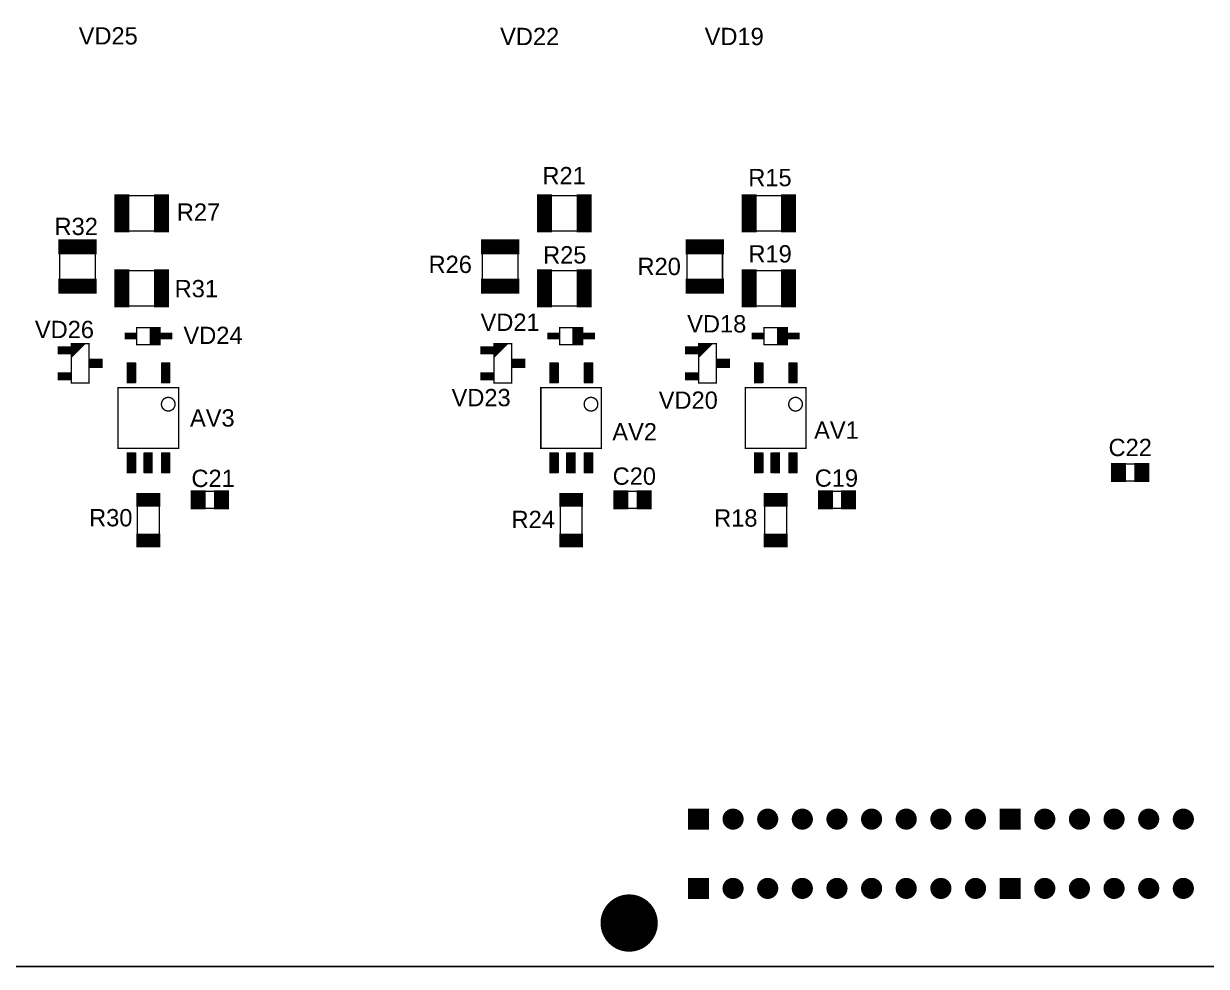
# Model space of a CAD drawing. Extents: x 25 to 880, y 8 to 306.
# Drawn here: x 659.2 to 767.6, y 131.4 to 217.8 of the extents above; entities that cross this region are included whole.
import ezdxf
from ezdxf.enums import TextEntityAlignment as Align

# ---------------------------------------------------------------- set-up
doc = ezdxf.new("R2010")
doc.units = 0
doc.header["$MEASUREMENT"] = 0
for name, color, linetype in [('BOARD', 7, 'Continuous'), ('BOT', 7, 'Continuous'), ('BOT_ASY', 7, 'Continuous')]:
    doc.layers.add(name, color=color, linetype=linetype)

msp = doc.modelspace()

# ---------------------------------------------------------------- linework, layer by layer
at = {"layer": 'BOARD'}
msp.add_lwpolyline([(541.2, 131.4125), (832.3475, 131.4125), (832.3475, 260), (541.2, 260)], close=True, dxfattribs=at)
at = {"layer": 'BOT', "const_width": 0.25}
for points in [[(667.6262, 198.8063), (668.7512, 198.8063), (668.7512, 202.0562), (667.6262, 202.0562)], [(671.2512, 198.8063), (672.3762, 198.8063), (672.3762, 202.0562), (671.2512, 202.0562)], [(706.3762, 198.8063), (707.5012, 198.8063), (707.5012, 202.0562), (706.3762, 202.0562)], [(710.0012, 198.8063), (711.1262, 198.8063), (711.1262, 202.0562), (710.0012, 202.0562)], [(725.1262, 198.8063), (726.2512, 198.8063), (726.2512, 202.0562), (725.1262, 202.0562)], [(728.7512, 198.8063), (729.8762, 198.8063), (729.8762, 202.0562), (728.7512, 202.0562)], [(662.5012, 196.8063), (665.7512, 196.8063), (665.7512, 197.9312), (662.5012, 197.9312)], [(701.2512, 196.8063), (704.5012, 196.8063), (704.5012, 197.9312), (701.2512, 197.9312)], [(720.0012, 196.8063), (723.2512, 196.8063), (723.2512, 197.9312), (720.0012, 197.9312)], [(667.6262, 191.9313), (668.7512, 191.9313), (668.7512, 195.1812), (667.6262, 195.1812)], [(671.2512, 191.9313), (672.3762, 191.9313), (672.3762, 195.1812), (671.2512, 195.1812)], [(706.3762, 191.9313), (707.5012, 191.9313), (707.5012, 195.1812), (706.3762, 195.1812)], [(710.0012, 191.9313), (711.1262, 191.9313), (711.1262, 195.1812), (710.0012, 195.1812)], [(725.1262, 191.9313), (726.2512, 191.9313), (726.2512, 195.1812), (725.1262, 195.1812)], [(728.7512, 191.9313), (729.8762, 191.9313), (729.8762, 195.1812), (728.7512, 195.1812)], [(662.5012, 193.1813), (665.7512, 193.1813), (665.7512, 194.3063), (662.5012, 194.3063)], [(701.2512, 193.1813), (704.5012, 193.1813), (704.5012, 194.3063), (701.2512, 194.3063)], [(720.0012, 193.1813), (723.2512, 193.1813), (723.2512, 194.3063), (720.0012, 194.3063)], [(668.5637, 188.9938), (669.4387, 188.9938), (669.4387, 189.3687), (668.5637, 189.3687)], [(671.8137, 188.9938), (672.6887, 188.9938), (672.6887, 189.3687), (671.8137, 189.3687)], [(707.3137, 188.9938), (708.1887, 188.9938), (708.1887, 189.3687), (707.3137, 189.3687)], [(710.5637, 188.9938), (711.4387, 188.9938), (711.4387, 189.3687), (710.5637, 189.3687)], [(726.0637, 188.9938), (726.9387, 188.9938), (726.9387, 189.3687), (726.0637, 189.3687)], [(729.3137, 188.9938), (730.1887, 188.9938), (730.1887, 189.3687), (729.3137, 189.3687)], [(662.4387, 187.6187), (663.4387, 187.6187), (663.4387, 188.1187), (662.4387, 188.1187)], [(701.1887, 187.6187), (702.1887, 187.6187), (702.1887, 188.1187), (701.1887, 188.1187)], [(719.9387, 187.6187), (720.9387, 187.6187), (720.9387, 188.1187), (719.9387, 188.1187)], [(665.3137, 186.4312), (666.3137, 186.4312), (666.3137, 186.9313), (665.3137, 186.9313)], [(668.7575, 184.9625), (669.32, 184.9625), (669.32, 186.65), (668.7575, 186.65)], [(671.9325, 184.9625), (672.495, 184.9625), (672.495, 186.65), (671.9325, 186.65)], [(704.0637, 186.4312), (705.0637, 186.4312), (705.0637, 186.9313), (704.0637, 186.9313)], [(707.5075, 184.9625), (708.07, 184.9625), (708.07, 186.65), (707.5075, 186.65)], [(710.6825, 184.9625), (711.245, 184.9625), (711.245, 186.65), (710.6825, 186.65)], [(722.8137, 186.4312), (723.8137, 186.4312), (723.8137, 186.9313), (722.8137, 186.9313)], [(726.2575, 184.9625), (726.82, 184.9625), (726.82, 186.65), (726.2575, 186.65)], [(729.4325, 184.9625), (729.995, 184.9625), (729.995, 186.65), (729.4325, 186.65)], [(662.4387, 185.2438), (663.4387, 185.2438), (663.4387, 185.7437), (662.4387, 185.7437)], [(701.1887, 185.2438), (702.1887, 185.2438), (702.1887, 185.7437), (701.1887, 185.7437)], [(719.9387, 185.2438), (720.9387, 185.2438), (720.9387, 185.7437), (719.9387, 185.7437)], [(668.7575, 176.7125), (669.32, 176.7125), (669.32, 178.4), (668.7575, 178.4)], [(670.345, 176.7125), (670.9075, 176.7125), (670.9075, 178.4), (670.345, 178.4)], [(671.9325, 176.7125), (672.495, 176.7125), (672.495, 178.4), (671.9325, 178.4)], [(707.5075, 176.7125), (708.07, 176.7125), (708.07, 178.4), (707.5075, 178.4)], [(709.095, 176.7125), (709.6575, 176.7125), (709.6575, 178.4), (709.095, 178.4)], [(710.6825, 176.7125), (711.245, 176.7125), (711.245, 178.4), (710.6825, 178.4)], [(726.2575, 176.7125), (726.82, 176.7125), (726.82, 178.4), (726.2575, 178.4)], [(727.845, 176.7125), (728.4075, 176.7125), (728.4075, 178.4), (727.845, 178.4)], [(729.4325, 176.7125), (729.995, 176.7125), (729.995, 178.4), (729.4325, 178.4)], [(759.0012, 175.9313), (760.1262, 175.9313), (760.1262, 177.4313), (759.0012, 177.4313)], [(761.1262, 175.9313), (762.2512, 175.9313), (762.2512, 177.4313), (761.1262, 177.4313)], [(669.6575, 173.6813), (671.595, 173.6813), (671.595, 174.6812), (669.6575, 174.6812)], [(674.6262, 173.4313), (675.7512, 173.4313), (675.7512, 174.9313), (674.6262, 174.9313)], [(676.7512, 173.4313), (677.8762, 173.4313), (677.8762, 174.9313), (676.7512, 174.9313)], [(708.4075, 173.6813), (710.345, 173.6813), (710.345, 174.6812), (708.4075, 174.6812)], [(713.3762, 173.4313), (714.5012, 173.4313), (714.5012, 174.9313), (713.3762, 174.9313)], [(715.5012, 173.4313), (716.6262, 173.4313), (716.6262, 174.9313), (715.5012, 174.9313)], [(727.1575, 173.6813), (729.095, 173.6813), (729.095, 174.6812), (727.1575, 174.6812)], [(732.1262, 173.4313), (733.2512, 173.4313), (733.2512, 174.9313), (732.1262, 174.9313)], [(734.2512, 173.4313), (735.3762, 173.4313), (735.3762, 174.9313), (734.2512, 174.9313)], [(669.6575, 169.9313), (671.595, 169.9313), (671.595, 170.9312), (669.6575, 170.9312)], [(708.4075, 169.9313), (710.345, 169.9313), (710.345, 170.9312), (708.4075, 170.9312)], [(727.1575, 169.9313), (729.095, 169.9313), (729.095, 170.9312), (727.1575, 170.9312)], [(720.2012, 144.0625), (721.8887, 144.0625), (721.8887, 145.75), (720.2012, 145.75)], [(748.7762, 144.0625), (750.4637, 144.0625), (750.4637, 145.75), (748.7762, 145.75)], [(720.2012, 137.7125), (721.8887, 137.7125), (721.8887, 139.4), (720.2012, 139.4)], [(748.7762, 137.7125), (750.4637, 137.7125), (750.4637, 139.4), (748.7762, 139.4)]]:
    msp.add_lwpolyline(points, close=True, dxfattribs=at)
for points in [[(667.6262, 198.8063), (667.6262, 202.0562)], [(667.8762, 198.8063), (667.8762, 202.0562)], [(668.1262, 198.8063), (668.1262, 202.0562)], [(668.3762, 198.8063), (668.3762, 202.0562)], [(668.6262, 198.8063), (668.6262, 202.0562)], [(671.3762, 198.8063), (671.3762, 202.0562)], [(671.6262, 198.8063), (671.6262, 202.0562)], [(671.8762, 198.8063), (671.8762, 202.0562)], [(672.1262, 198.8063), (672.1262, 202.0562)], [(672.3762, 198.8063), (672.3762, 202.0562)], [(706.3762, 198.8063), (706.3762, 202.0562)], [(706.6262, 198.8063), (706.6262, 202.0562)], [(706.8762, 198.8063), (706.8762, 202.0562)], [(707.1262, 198.8063), (707.1262, 202.0562)], [(707.3762, 198.8063), (707.3762, 202.0562)], [(710.1262, 198.8063), (710.1262, 202.0562)], [(710.3762, 198.8063), (710.3762, 202.0562)], [(710.6262, 198.8063), (710.6262, 202.0562)], [(710.8762, 198.8063), (710.8762, 202.0562)], [(711.1262, 198.8063), (711.1262, 202.0562)], [(725.1262, 198.8063), (725.1262, 202.0562)], [(725.3762, 198.8063), (725.3762, 202.0562)], [(725.6262, 198.8063), (725.6262, 202.0562)], [(725.8762, 198.8063), (725.8762, 202.0562)], [(726.1262, 198.8063), (726.1262, 202.0562)], [(728.8762, 198.8063), (728.8762, 202.0562)], [(729.1262, 198.8063), (729.1262, 202.0562)], [(729.3762, 198.8063), (729.3762, 202.0562)], [(729.6262, 198.8063), (729.6262, 202.0562)], [(729.8762, 198.8063), (729.8762, 202.0562)], [(662.6262, 196.8063), (662.6262, 197.9312)], [(662.8762, 196.8063), (662.8762, 197.9312)], [(663.1262, 196.8063), (663.1262, 197.9312)], [(663.3762, 196.8063), (663.3762, 197.9312)], [(663.6262, 196.8063), (663.6262, 197.9312)], [(663.8762, 196.8063), (663.8762, 197.9312)], [(664.1262, 196.8063), (664.1262, 197.9312)], [(664.3762, 196.8063), (664.3762, 197.9312)], [(664.6262, 196.8063), (664.6262, 197.9312)], [(664.8762, 196.8063), (664.8762, 197.9312)], [(665.1262, 196.8063), (665.1262, 197.9312)], [(665.3762, 196.8063), (665.3762, 197.9312)], [(665.6262, 196.8063), (665.6262, 197.9312)], [(701.3762, 196.8063), (701.3762, 197.9312)], [(701.6262, 196.8063), (701.6262, 197.9312)], [(701.8762, 196.8063), (701.8762, 197.9312)], [(702.1262, 196.8063), (702.1262, 197.9312)], [(702.3762, 196.8063), (702.3762, 197.9312)], [(702.6262, 196.8063), (702.6262, 197.9312)], [(702.8762, 196.8063), (702.8762, 197.9312)], [(703.1262, 196.8063), (703.1262, 197.9312)], [(703.3762, 196.8063), (703.3762, 197.9312)], [(703.6262, 196.8063), (703.6262, 197.9312)], [(703.8762, 196.8063), (703.8762, 197.9312)], [(704.1262, 196.8063), (704.1262, 197.9312)], [(704.3762, 196.8063), (704.3762, 197.9312)], [(720.1262, 196.8063), (720.1262, 197.9312)], [(720.3762, 196.8063), (720.3762, 197.9312)], [(720.6262, 196.8063), (720.6262, 197.9312)], [(720.8762, 196.8063), (720.8762, 197.9312)], [(721.1262, 196.8063), (721.1262, 197.9312)], [(721.3762, 196.8063), (721.3762, 197.9312)], [(721.6262, 196.8063), (721.6262, 197.9312)], [(721.8762, 196.8063), (721.8762, 197.9312)], [(722.1262, 196.8063), (722.1262, 197.9312)], [(722.3762, 196.8063), (722.3762, 197.9312)], [(722.6262, 196.8063), (722.6262, 197.9312)], [(722.8762, 196.8063), (722.8762, 197.9312)], [(723.1262, 196.8063), (723.1262, 197.9312)], [(667.6262, 191.9313), (667.6262, 195.1812)], [(667.8762, 191.9313), (667.8762, 195.1812)], [(668.1262, 191.9313), (668.1262, 195.1812)], [(668.3762, 191.9313), (668.3762, 195.1812)], [(668.6262, 191.9313), (668.6262, 195.1812)], [(671.3762, 191.9313), (671.3762, 195.1812)], [(671.6262, 191.9313), (671.6262, 195.1812)], [(671.8762, 191.9313), (671.8762, 195.1812)], [(672.1262, 191.9313), (672.1262, 195.1812)], [(672.3762, 191.9313), (672.3762, 195.1812)], [(706.3762, 191.9313), (706.3762, 195.1812)], [(706.6262, 191.9313), (706.6262, 195.1812)], [(706.8762, 191.9313), (706.8762, 195.1812)], [(707.1262, 191.9313), (707.1262, 195.1812)], [(707.3762, 191.9313), (707.3762, 195.1812)], [(710.1262, 191.9313), (710.1262, 195.1812)], [(710.3762, 191.9313), (710.3762, 195.1812)], [(710.6262, 191.9313), (710.6262, 195.1812)], [(710.8762, 191.9313), (710.8762, 195.1812)], [(711.1262, 191.9313), (711.1262, 195.1812)], [(725.1262, 191.9313), (725.1262, 195.1812)], [(725.3762, 191.9313), (725.3762, 195.1812)], [(725.6262, 191.9313), (725.6262, 195.1812)], [(725.8762, 191.9313), (725.8762, 195.1812)], [(726.1262, 191.9313), (726.1262, 195.1812)], [(728.8762, 191.9313), (728.8762, 195.1812)], [(729.1262, 191.9313), (729.1262, 195.1812)], [(729.3762, 191.9313), (729.3762, 195.1812)], [(729.6262, 191.9313), (729.6262, 195.1812)], [(729.8762, 191.9313), (729.8762, 195.1812)], [(662.6262, 193.1813), (662.6262, 194.3063)], [(662.8762, 193.1813), (662.8762, 194.3063)], [(663.1262, 193.1813), (663.1262, 194.3063)], [(663.3762, 193.1813), (663.3762, 194.3063)], [(663.6262, 193.1813), (663.6262, 194.3063)], [(663.8762, 193.1813), (663.8762, 194.3063)], [(664.1262, 193.1813), (664.1262, 194.3063)], [(664.3762, 193.1813), (664.3762, 194.3063)], [(664.6262, 193.1813), (664.6262, 194.3063)], [(664.8762, 193.1813), (664.8762, 194.3063)], [(665.1262, 193.1813), (665.1262, 194.3063)], [(665.3762, 193.1813), (665.3762, 194.3063)], [(665.6262, 193.1813), (665.6262, 194.3063)], [(701.3762, 193.1813), (701.3762, 194.3063)], [(701.6262, 193.1813), (701.6262, 194.3063)], [(701.8762, 193.1813), (701.8762, 194.3063)], [(702.1262, 193.1813), (702.1262, 194.3063)], [(702.3762, 193.1813), (702.3762, 194.3063)], [(702.6262, 193.1813), (702.6262, 194.3063)], [(702.8762, 193.1813), (702.8762, 194.3063)], [(703.1262, 193.1813), (703.1262, 194.3063)], [(703.3762, 193.1813), (703.3762, 194.3063)], [(703.6262, 193.1813), (703.6262, 194.3063)], [(703.8762, 193.1813), (703.8762, 194.3063)], [(704.1262, 193.1813), (704.1262, 194.3063)], [(704.3762, 193.1813), (704.3762, 194.3063)], [(720.1262, 193.1813), (720.1262, 194.3063)], [(720.3762, 193.1813), (720.3762, 194.3063)], [(720.6262, 193.1813), (720.6262, 194.3063)], [(720.8762, 193.1813), (720.8762, 194.3063)], [(721.1262, 193.1813), (721.1262, 194.3063)], [(721.3762, 193.1813), (721.3762, 194.3063)], [(721.6262, 193.1813), (721.6262, 194.3063)], [(721.8762, 193.1813), (721.8762, 194.3063)], [(722.1262, 193.1813), (722.1262, 194.3063)], [(722.3762, 193.1813), (722.3762, 194.3063)], [(722.6262, 193.1813), (722.6262, 194.3063)], [(722.8762, 193.1813), (722.8762, 194.3063)], [(723.1262, 193.1813), (723.1262, 194.3063)], [(668.6262, 188.9938), (668.6262, 189.3687)], [(668.8762, 188.9938), (668.8762, 189.3687)], [(669.1262, 188.9938), (669.1262, 189.3687)], [(669.3762, 188.9938), (669.3762, 189.3687)], [(671.8762, 188.9938), (671.8762, 189.3687)], [(672.1262, 188.9938), (672.1262, 189.3687)], [(672.3762, 188.9938), (672.3762, 189.3687)], [(672.6262, 188.9938), (672.6262, 189.3687)], [(707.3762, 188.9938), (707.3762, 189.3687)], [(707.6262, 188.9938), (707.6262, 189.3687)], [(707.8762, 188.9938), (707.8762, 189.3687)], [(708.1262, 188.9938), (708.1262, 189.3687)], [(710.6262, 188.9938), (710.6262, 189.3687)], [(710.8762, 188.9938), (710.8762, 189.3687)], [(711.1262, 188.9938), (711.1262, 189.3687)], [(711.3762, 188.9938), (711.3762, 189.3687)], [(726.1262, 188.9938), (726.1262, 189.3687)], [(726.3762, 188.9938), (726.3762, 189.3687)], [(726.6262, 188.9938), (726.6262, 189.3687)], [(726.8762, 188.9938), (726.8762, 189.3687)], [(729.3762, 188.9938), (729.3762, 189.3687)], [(729.6262, 188.9938), (729.6262, 189.3687)], [(729.8762, 188.9938), (729.8762, 189.3687)], [(730.1262, 188.9938), (730.1262, 189.3687)], [(662.6262, 187.6187), (662.6262, 188.1187)], [(662.8762, 187.6187), (662.8762, 188.1187)], [(663.1262, 187.6187), (663.1262, 188.1187)], [(663.3762, 187.6187), (663.3762, 188.1187)], [(701.3762, 187.6187), (701.3762, 188.1187)], [(701.6262, 187.6187), (701.6262, 188.1187)], [(701.8762, 187.6187), (701.8762, 188.1187)], [(702.1262, 187.6187), (702.1262, 188.1187)], [(720.1262, 187.6187), (720.1262, 188.1187)], [(720.3762, 187.6187), (720.3762, 188.1187)], [(720.6262, 187.6187), (720.6262, 188.1187)], [(720.8762, 187.6187), (720.8762, 188.1187)], [(665.3762, 186.4312), (665.3762, 186.9313)], [(665.6262, 186.4312), (665.6262, 186.9313)], [(665.8762, 186.4312), (665.8762, 186.9313)], [(666.1262, 186.4312), (666.1262, 186.9313)], [(668.8762, 184.9625), (668.8762, 186.65)], [(669.1262, 184.9625), (669.1262, 186.65)], [(672.1262, 184.9625), (672.1262, 186.65)], [(672.3762, 184.9625), (672.3762, 186.65)], [(704.1262, 186.4312), (704.1262, 186.9313)], [(704.3762, 186.4312), (704.3762, 186.9313)], [(704.6262, 186.4312), (704.6262, 186.9313)], [(704.8762, 186.4312), (704.8762, 186.9313)], [(707.6262, 184.9625), (707.6262, 186.65)], [(707.8762, 184.9625), (707.8762, 186.65)], [(710.8762, 184.9625), (710.8762, 186.65)], [(711.1262, 184.9625), (711.1262, 186.65)], [(722.8762, 186.4312), (722.8762, 186.9313)], [(723.1262, 186.4312), (723.1262, 186.9313)], [(723.3762, 186.4312), (723.3762, 186.9313)], [(723.6262, 186.4312), (723.6262, 186.9313)], [(726.3762, 184.9625), (726.3762, 186.65)], [(726.6262, 184.9625), (726.6262, 186.65)], [(729.6262, 184.9625), (729.6262, 186.65)], [(729.8762, 184.9625), (729.8762, 186.65)], [(662.6262, 185.2438), (662.6262, 185.7437)], [(662.8762, 185.2438), (662.8762, 185.7437)], [(663.1262, 185.2438), (663.1262, 185.7437)], [(663.3762, 185.2438), (663.3762, 185.7437)], [(701.3762, 185.2438), (701.3762, 185.7437)], [(701.6262, 185.2438), (701.6262, 185.7437)], [(701.8762, 185.2438), (701.8762, 185.7437)], [(702.1262, 185.2438), (702.1262, 185.7437)], [(720.1262, 185.2438), (720.1262, 185.7437)], [(720.3762, 185.2438), (720.3762, 185.7437)], [(720.6262, 185.2438), (720.6262, 185.7437)], [(720.8762, 185.2438), (720.8762, 185.7437)], [(668.8762, 176.7125), (668.8762, 178.4)], [(669.1262, 176.7125), (669.1262, 178.4)], [(670.3762, 176.7125), (670.3762, 178.4)], [(670.6262, 176.7125), (670.6262, 178.4)], [(670.8762, 176.7125), (670.8762, 178.4)], [(672.1262, 176.7125), (672.1262, 178.4)], [(672.3762, 176.7125), (672.3762, 178.4)], [(707.6262, 176.7125), (707.6262, 178.4)], [(707.8762, 176.7125), (707.8762, 178.4)], [(709.1262, 176.7125), (709.1262, 178.4)], [(709.3762, 176.7125), (709.3762, 178.4)], [(709.6262, 176.7125), (709.6262, 178.4)], [(710.8762, 176.7125), (710.8762, 178.4)], [(711.1262, 176.7125), (711.1262, 178.4)], [(726.3762, 176.7125), (726.3762, 178.4)], [(726.6262, 176.7125), (726.6262, 178.4)], [(727.8762, 176.7125), (727.8762, 178.4)], [(728.1262, 176.7125), (728.1262, 178.4)], [(728.3762, 176.7125), (728.3762, 178.4)], [(729.6262, 176.7125), (729.6262, 178.4)], [(729.8762, 176.7125), (729.8762, 178.4)], [(759.1262, 175.9313), (759.1262, 177.4313)], [(759.3762, 175.9313), (759.3762, 177.4313)], [(759.6262, 175.9313), (759.6262, 177.4313)], [(759.8762, 175.9313), (759.8762, 177.4313)], [(760.1262, 175.9313), (760.1262, 177.4313)], [(761.1262, 175.9313), (761.1262, 177.4313)], [(761.3762, 175.9313), (761.3762, 177.4313)], [(761.6262, 175.9313), (761.6262, 177.4313)], [(761.8762, 175.9313), (761.8762, 177.4313)], [(762.1262, 175.9313), (762.1262, 177.4313)], [(669.8762, 173.6813), (669.8762, 174.6812)], [(670.1262, 173.6813), (670.1262, 174.6812)], [(670.3762, 173.6813), (670.3762, 174.6812)], [(670.6262, 173.6813), (670.6262, 174.6812)], [(670.8762, 173.6813), (670.8762, 174.6812)], [(671.1262, 173.6813), (671.1262, 174.6812)], [(671.3762, 173.6813), (671.3762, 174.6812)], [(674.6262, 173.4313), (674.6262, 174.9313)], [(674.8762, 173.4313), (674.8762, 174.9313)], [(675.1262, 173.4313), (675.1262, 174.9313)], [(675.3762, 173.4313), (675.3762, 174.9313)], [(675.6262, 173.4313), (675.6262, 174.9313)], [(676.8762, 173.4313), (676.8762, 174.9313)], [(677.1262, 173.4313), (677.1262, 174.9313)], [(677.3762, 173.4313), (677.3762, 174.9313)], [(677.6262, 173.4313), (677.6262, 174.9313)], [(677.8762, 173.4313), (677.8762, 174.9313)], [(708.6262, 173.6813), (708.6262, 174.6812)], [(708.8762, 173.6813), (708.8762, 174.6812)], [(709.1262, 173.6813), (709.1262, 174.6812)], [(709.3762, 173.6813), (709.3762, 174.6812)], [(709.6262, 173.6813), (709.6262, 174.6812)], [(709.8762, 173.6813), (709.8762, 174.6812)], [(710.1262, 173.6813), (710.1262, 174.6812)], [(713.3762, 173.4313), (713.3762, 174.9313)], [(713.6262, 173.4313), (713.6262, 174.9313)], [(713.8762, 173.4313), (713.8762, 174.9313)], [(714.1262, 173.4313), (714.1262, 174.9313)], [(714.3762, 173.4313), (714.3762, 174.9313)], [(715.6262, 173.4313), (715.6262, 174.9313)], [(715.8762, 173.4313), (715.8762, 174.9313)], [(716.1262, 173.4313), (716.1262, 174.9313)], [(716.3762, 173.4313), (716.3762, 174.9313)], [(716.6262, 173.4313), (716.6262, 174.9313)], [(727.3762, 173.6813), (727.3762, 174.6812)], [(727.6262, 173.6813), (727.6262, 174.6812)], [(727.8762, 173.6813), (727.8762, 174.6812)], [(728.1262, 173.6813), (728.1262, 174.6812)], [(728.3762, 173.6813), (728.3762, 174.6812)], [(728.6262, 173.6813), (728.6262, 174.6812)], [(728.8762, 173.6813), (728.8762, 174.6812)], [(732.1262, 173.4313), (732.1262, 174.9313)], [(732.3762, 173.4313), (732.3762, 174.9313)], [(732.6262, 173.4313), (732.6262, 174.9313)], [(732.8762, 173.4313), (732.8762, 174.9313)], [(733.1262, 173.4313), (733.1262, 174.9313)], [(734.3762, 173.4313), (734.3762, 174.9313)], [(734.6262, 173.4313), (734.6262, 174.9313)], [(734.8762, 173.4313), (734.8762, 174.9313)], [(735.1262, 173.4313), (735.1262, 174.9313)], [(735.3762, 173.4313), (735.3762, 174.9313)], [(669.8762, 169.9313), (669.8762, 170.9312)], [(670.1262, 169.9313), (670.1262, 170.9312)], [(670.3762, 169.9313), (670.3762, 170.9312)], [(670.6262, 169.9313), (670.6262, 170.9312)], [(670.8762, 169.9313), (670.8762, 170.9312)], [(671.1262, 169.9313), (671.1262, 170.9312)], [(671.3762, 169.9313), (671.3762, 170.9312)], [(708.6262, 169.9313), (708.6262, 170.9312)], [(708.8762, 169.9313), (708.8762, 170.9312)], [(709.1262, 169.9313), (709.1262, 170.9312)], [(709.3762, 169.9313), (709.3762, 170.9312)], [(709.6262, 169.9313), (709.6262, 170.9312)], [(709.8762, 169.9313), (709.8762, 170.9312)], [(710.1262, 169.9313), (710.1262, 170.9312)], [(727.3762, 169.9313), (727.3762, 170.9312)], [(727.6262, 169.9313), (727.6262, 170.9312)], [(727.8762, 169.9313), (727.8762, 170.9312)], [(728.1262, 169.9313), (728.1262, 170.9312)], [(728.3762, 169.9313), (728.3762, 170.9312)], [(728.6262, 169.9313), (728.6262, 170.9312)], [(728.8762, 169.9313), (728.8762, 170.9312)], [(720.3762, 144.0625), (720.3762, 145.75)], [(720.6262, 144.0625), (720.6262, 145.75)], [(720.8762, 144.0625), (720.8762, 145.75)], [(721.1262, 144.0625), (721.1262, 145.75)], [(721.3762, 144.0625), (721.3762, 145.75)], [(721.6262, 144.0625), (721.6262, 145.75)], [(721.8762, 144.0625), (721.8762, 145.75)], [(723.6262, 144.3075), (723.6262, 145.505)], [(723.8762, 144.1362), (723.8762, 145.6763)], [(724.1262, 144.0687), (724.1262, 145.7437)], [(724.3762, 144.0775), (724.3762, 145.735)], [(724.6262, 144.1675), (724.6262, 145.645)], [(724.8762, 144.3762), (724.8762, 145.4363)], [(726.6262, 144.5588), (726.6262, 145.2537)], [(726.8762, 144.2412), (726.8762, 145.5712)], [(727.1262, 144.1075), (727.1262, 145.705)], [(727.3762, 144.0637), (727.3762, 145.7488)], [(727.6262, 144.095), (727.6262, 145.7175)], [(727.8762, 144.2137), (727.8762, 145.5987)], [(728.1262, 144.4863), (728.1262, 145.3262)], [(729.8762, 144.4263), (729.8762, 145.3862)], [(730.1262, 144.1887), (730.1262, 145.6237)], [(730.3762, 144.0862), (730.3762, 145.7262)], [(730.6262, 144.065), (730.6262, 145.7475)], [(730.8762, 144.1212), (730.8762, 145.6912)], [(731.1262, 144.2725), (731.1262, 145.54)], [(731.3762, 144.6587), (731.3762, 145.1537)], [(733.1262, 144.3337), (733.1262, 145.4787)], [(733.3762, 144.1475), (733.3762, 145.665)], [(733.6262, 144.0712), (733.6262, 145.7412)], [(733.8762, 144.0737), (733.8762, 145.7387)], [(734.1262, 144.1537), (734.1262, 145.6587)], [(734.3762, 144.3475), (734.3762, 145.465)], [(736.1262, 144.6212), (736.1262, 145.1912)], [(736.3762, 144.2612), (736.3762, 145.5512)], [(736.6262, 144.1162), (736.6262, 145.6962)], [(736.8762, 144.0637), (736.8762, 145.7488)], [(737.1262, 144.0887), (737.1262, 145.7237)], [(737.3762, 144.1975), (737.3762, 145.615)], [(737.6262, 144.445), (737.6262, 145.3675)], [(739.3762, 144.465), (739.3762, 145.3475)], [(739.6262, 144.205), (739.6262, 145.6075)], [(739.8762, 144.0925), (739.8762, 145.72)], [(740.1262, 144.0637), (740.1262, 145.7488)], [(740.3762, 144.1112), (740.3762, 145.7012)], [(740.6262, 144.2512), (740.6262, 145.5612)], [(740.8762, 144.5887), (740.8762, 145.2237)], [(742.6262, 144.3612), (742.6262, 145.4512)], [(742.8762, 144.1612), (742.8762, 145.6512)], [(743.1262, 144.075), (743.1262, 145.7375)], [(743.3762, 144.07), (743.3762, 145.7425)], [(743.6262, 144.1425), (743.6262, 145.67)], [(743.8762, 144.32), (743.8762, 145.4925)], [(745.8762, 144.2837), (745.8762, 145.5287)], [(746.1262, 144.1262), (746.1262, 145.6862)], [(746.3762, 144.0662), (746.3762, 145.7462)], [(746.6262, 144.0825), (746.6262, 145.73)], [(746.8762, 144.1812), (746.8762, 145.6312)], [(747.1262, 144.4087), (747.1262, 145.4037)], [(748.8762, 144.0625), (748.8762, 145.75)], [(749.1262, 144.0625), (749.1262, 145.75)], [(749.3762, 144.0625), (749.3762, 145.75)], [(749.6262, 144.0625), (749.6262, 145.75)], [(749.8762, 144.0625), (749.8762, 145.75)], [(750.1262, 144.0625), (750.1262, 145.75)], [(750.3762, 144.0625), (750.3762, 145.75)], [(752.1262, 144.3925), (752.1262, 145.42)], [(752.3762, 144.1738), (752.3762, 145.6387)], [(752.6262, 144.08), (752.6262, 145.7325)], [(752.8762, 144.0675), (752.8762, 145.745)], [(753.1262, 144.1312), (753.1262, 145.6812)], [(753.3762, 144.295), (753.3762, 145.5175)], [(755.3762, 144.3075), (755.3762, 145.505)], [(755.6262, 144.1362), (755.6262, 145.6763)], [(755.8762, 144.0687), (755.8762, 145.7437)], [(756.1262, 144.0775), (756.1262, 145.735)], [(756.3762, 144.1675), (756.3762, 145.645)], [(756.6262, 144.3762), (756.6262, 145.4363)], [(758.3762, 144.5588), (758.3762, 145.2537)], [(758.6262, 144.2412), (758.6262, 145.5712)], [(758.8762, 144.1075), (758.8762, 145.705)], [(759.1262, 144.0637), (759.1262, 145.7488)], [(759.3762, 144.095), (759.3762, 145.7175)], [(759.6262, 144.2137), (759.6262, 145.5987)], [(759.8762, 144.4863), (759.8762, 145.3262)], [(761.6262, 144.4263), (761.6262, 145.3862)], [(761.8762, 144.1887), (761.8762, 145.6237)], [(762.1262, 144.0862), (762.1262, 145.7262)], [(762.3762, 144.065), (762.3762, 145.7475)], [(762.6262, 144.1212), (762.6262, 145.6912)], [(762.8762, 144.2725), (762.8762, 145.54)], [(763.1262, 144.6587), (763.1262, 145.1537)], [(764.8762, 144.3337), (764.8762, 145.4787)], [(765.1262, 144.1475), (765.1262, 145.665)], [(765.3762, 144.0712), (765.3762, 145.7412)], [(765.6262, 144.0737), (765.6262, 145.7387)], [(765.8762, 144.1537), (765.8762, 145.6587)], [(766.1262, 144.3475), (766.1262, 145.465)], [(745.6262, 144.7025), (745.6262, 145.11)], [(753.6262, 144.7625), (753.6262, 145.05)], [(720.3762, 137.7125), (720.3762, 139.4)], [(720.6262, 137.7125), (720.6262, 139.4)], [(720.8762, 137.7125), (720.8762, 139.4)], [(721.1262, 137.7125), (721.1262, 139.4)], [(721.3762, 137.7125), (721.3762, 139.4)], [(721.6262, 137.7125), (721.6262, 139.4)], [(721.8762, 137.7125), (721.8762, 139.4)], [(723.6262, 137.9575), (723.6262, 139.155)], [(723.8762, 137.7862), (723.8762, 139.3262)], [(724.1262, 137.7187), (724.1262, 139.3937)], [(724.3762, 137.7275), (724.3762, 139.385)], [(724.6262, 137.8175), (724.6262, 139.295)], [(724.8762, 138.0262), (724.8762, 139.0862)], [(726.6262, 138.2087), (726.6262, 138.9037)], [(726.8762, 137.8912), (726.8762, 139.2212)], [(727.1262, 137.7575), (727.1262, 139.355)], [(727.3762, 137.7137), (727.3762, 139.3987)], [(727.6262, 137.745), (727.6262, 139.3675)], [(727.8762, 137.8638), (727.8762, 139.2487)], [(728.1262, 138.1362), (728.1262, 138.9762)], [(729.8762, 138.0762), (729.8762, 139.0362)], [(730.1262, 137.8387), (730.1262, 139.2737)], [(730.3762, 137.7362), (730.3762, 139.3762)], [(730.6262, 137.715), (730.6262, 139.3975)], [(730.8762, 137.7712), (730.8762, 139.3412)], [(731.1262, 137.9225), (731.1262, 139.19)], [(731.3762, 138.3088), (731.3762, 138.8037)], [(733.1262, 137.9837), (733.1262, 139.1287)], [(733.3762, 137.7975), (733.3762, 139.315)], [(733.6262, 137.7212), (733.6262, 139.3913)], [(733.8762, 137.7237), (733.8762, 139.3887)], [(734.1262, 137.8037), (734.1262, 139.3087)], [(734.3762, 137.9975), (734.3762, 139.115)], [(736.1262, 138.2712), (736.1262, 138.8412)], [(736.3762, 137.9112), (736.3762, 139.2012)], [(736.6262, 137.7662), (736.6262, 139.3462)], [(736.8762, 137.7137), (736.8762, 139.3987)], [(737.1262, 137.7387), (737.1262, 139.3737)], [(737.3762, 137.8475), (737.3762, 139.265)], [(737.6262, 138.095), (737.6262, 139.0175)], [(739.3762, 138.115), (739.3762, 138.9975)], [(739.6262, 137.855), (739.6262, 139.2575)], [(739.8762, 137.7425), (739.8762, 139.37)], [(740.1262, 137.7137), (740.1262, 139.3987)], [(740.3762, 137.7612), (740.3762, 139.3512)], [(740.6262, 137.9013), (740.6262, 139.2112)], [(740.8762, 138.2387), (740.8762, 138.8738)], [(742.6262, 138.0112), (742.6262, 139.1012)], [(742.8762, 137.8112), (742.8762, 139.3012)], [(743.1262, 137.725), (743.1262, 139.3875)], [(743.3762, 137.72), (743.3762, 139.3925)], [(743.6262, 137.7925), (743.6262, 139.32)], [(743.8762, 137.97), (743.8762, 139.1425)], [(745.6262, 138.3525), (745.6262, 138.76)], [(745.8762, 137.9337), (745.8762, 139.1787)], [(746.1262, 137.7762), (746.1262, 139.3362)], [(746.3762, 137.7162), (746.3762, 139.3962)], [(746.6262, 137.7325), (746.6262, 139.38)], [(746.8762, 137.8312), (746.8762, 139.2812)], [(747.1262, 138.0587), (747.1262, 139.0537)], [(748.8762, 137.7125), (748.8762, 139.4)], [(749.1262, 137.7125), (749.1262, 139.4)], [(749.3762, 137.7125), (749.3762, 139.4)], [(749.6262, 137.7125), (749.6262, 139.4)], [(749.8762, 137.7125), (749.8762, 139.4)], [(750.1262, 137.7125), (750.1262, 139.4)], [(750.3762, 137.7125), (750.3762, 139.4)], [(752.1262, 138.0425), (752.1262, 139.07)], [(752.3762, 137.8237), (752.3762, 139.2887)], [(752.6262, 137.73), (752.6262, 139.3825)], [(752.8762, 137.7175), (752.8762, 139.395)], [(753.1262, 137.7812), (753.1262, 139.3313)], [(753.3762, 137.945), (753.3762, 139.1675)], [(753.6262, 138.4125), (753.6262, 138.7)], [(755.3762, 137.9575), (755.3762, 139.155)], [(755.6262, 137.7862), (755.6262, 139.3262)], [(755.8762, 137.7187), (755.8762, 139.3937)], [(756.1262, 137.7275), (756.1262, 139.385)], [(756.3762, 137.8175), (756.3762, 139.295)], [(756.6262, 138.0262), (756.6262, 139.0862)], [(758.3762, 138.2087), (758.3762, 138.9037)], [(758.6262, 137.8912), (758.6262, 139.2212)], [(758.8762, 137.7575), (758.8762, 139.355)], [(759.1262, 137.7137), (759.1262, 139.3987)], [(759.3762, 137.745), (759.3762, 139.3675)], [(759.6262, 137.8638), (759.6262, 139.2487)], [(759.8762, 138.1362), (759.8762, 138.9762)], [(761.6262, 138.0762), (761.6262, 139.0362)], [(761.8762, 137.8387), (761.8762, 139.2737)], [(762.1262, 137.7362), (762.1262, 139.3762)], [(762.3762, 137.715), (762.3762, 139.3975)], [(762.6262, 137.7712), (762.6262, 139.3412)], [(762.8762, 137.9225), (762.8762, 139.19)], [(763.1262, 138.3088), (763.1262, 138.8037)], [(764.8762, 137.9837), (764.8762, 139.1287)], [(765.1262, 137.7975), (765.1262, 139.315)], [(765.3762, 137.7212), (765.3762, 139.3913)], [(765.6262, 137.7237), (765.6262, 139.3887)], [(765.8762, 137.8037), (765.8762, 139.3087)], [(766.1262, 137.9975), (766.1262, 139.115)], [(713.6262, 133.1212), (713.6262, 137.6412)], [(713.8762, 133.02), (713.8762, 137.7425)], [(714.1262, 132.9475), (714.1262, 137.815)], [(714.3762, 132.9025), (714.3762, 137.86)], [(714.6262, 132.8825), (714.6262, 137.88)], [(714.8762, 132.8887), (714.8762, 137.8737)], [(715.1262, 132.9187), (715.1262, 137.8437)], [(715.3762, 132.9762), (715.3762, 137.7862)], [(715.6262, 133.0612), (715.6262, 137.7012)], [(715.8762, 133.1787), (715.8762, 137.5837)], [(712.6262, 133.9787), (712.6262, 136.7837)], [(712.8762, 133.6662), (712.8762, 137.0962)], [(713.1262, 133.435), (713.1262, 137.3275)], [(713.3762, 133.2575), (713.3762, 137.505)], [(716.1262, 133.3325), (716.1262, 137.43)], [(716.3762, 133.5312), (716.3762, 137.2312)], [(716.6262, 133.7937), (716.6262, 136.9687)], [(716.8762, 134.16), (716.8762, 136.6025)], [(712.3762, 134.4475), (712.3762, 136.315)], [(717.1262, 134.8), (717.1262, 135.9625)]]:
    msp.add_lwpolyline(points, dxfattribs=at)
for points in [[(723.3762, 144.9062, -1), (725.0637, 144.9062, -1)], [(726.5512, 144.9062, -1), (728.2387, 144.9062, -1)], [(729.7262, 144.9062, -1), (731.4137, 144.9062, -1)], [(732.9012, 144.9062, -1), (734.5887, 144.9062, -1)], [(736.0762, 144.9062, -1), (737.7637, 144.9062, -1)], [(739.2512, 144.9062, -1), (740.9387, 144.9062, -1)], [(742.4262, 144.9062, -1), (744.1137, 144.9062, -1)], [(745.6012, 144.9062, -1), (747.2887, 144.9062, -1)], [(751.9512, 144.9062, -1), (753.6387, 144.9062, -1)], [(755.1262, 144.9062, -1), (756.8137, 144.9062, -1)], [(758.3012, 144.9062, -1), (759.9887, 144.9062, -1)], [(761.4762, 144.9062, -1), (763.1637, 144.9062, -1)], [(764.6512, 144.9062, -1), (766.3387, 144.9062, -1)], [(723.3762, 138.5562, -1), (725.0637, 138.5562, -1)], [(726.5512, 138.5562, -1), (728.2387, 138.5562, -1)], [(729.7262, 138.5562, -1), (731.4137, 138.5562, -1)], [(732.9012, 138.5562, -1), (734.5887, 138.5562, -1)], [(736.0762, 138.5562, -1), (737.7637, 138.5562, -1)], [(739.2512, 138.5562, -1), (740.9387, 138.5562, -1)], [(742.4262, 138.5562, -1), (744.1137, 138.5562, -1)], [(745.6012, 138.5562, -1), (747.2887, 138.5562, -1)], [(751.9512, 138.5562, -1), (753.6387, 138.5562, -1)], [(755.1262, 138.5562, -1), (756.8137, 138.5562, -1)], [(758.3012, 138.5562, -1), (759.9887, 138.5562, -1)], [(761.4762, 138.5562, -1), (763.1637, 138.5562, -1)], [(764.6512, 138.5562, -1), (766.3387, 138.5562, -1)], [(712.195, 135.3812, -1), (717.195, 135.3812, -1)]]:
    msp.add_lwpolyline(points, format="xyb", close=True, dxfattribs=at)
at = {"layer": 'BOT_ASY', "const_width": 0.125}
for points in [[(671.9387, 202.0562), (671.9387, 198.8063), (668.0637, 198.8063), (668.0637, 202.0562), (671.9387, 202.0562)], [(710.6887, 202.0562), (710.6887, 198.8063), (706.8137, 198.8063), (706.8137, 202.0562), (710.6887, 202.0562)], [(729.4387, 202.0562), (729.4387, 198.8063), (725.5637, 198.8063), (725.5637, 202.0562), (729.4387, 202.0562)], [(665.7512, 193.6187), (662.5012, 193.6187), (662.5012, 197.4937), (665.7512, 197.4937), (665.7512, 193.6187)], [(704.5012, 193.6187), (701.2512, 193.6187), (701.2512, 197.4937), (704.5012, 197.4937), (704.5012, 193.6187)], [(723.2512, 193.6187), (720.0012, 193.6187), (720.0012, 197.4937), (723.2512, 197.4937), (723.2512, 193.6187)], [(668.0637, 191.9313), (668.0637, 195.1812), (671.9387, 195.1812), (671.9387, 191.9313), (668.0637, 191.9313)], [(706.8137, 191.9313), (706.8137, 195.1812), (710.6887, 195.1812), (710.6887, 191.9313), (706.8137, 191.9313)], [(725.5637, 191.9313), (725.5637, 195.1812), (729.4387, 195.1812), (729.4387, 191.9313), (725.5637, 191.9313)], [(671.6887, 189.9625), (671.6887, 188.4), (669.5637, 188.4), (669.5637, 189.9625), (671.6887, 189.9625)], [(670.8137, 189.9625), (670.8137, 188.4)], [(670.9387, 189.9625), (670.9387, 188.4)], [(671.0637, 189.9625), (671.0637, 188.4)], [(671.1887, 189.9625), (671.1887, 188.4)], [(671.3137, 189.9625), (671.3137, 188.4)], [(671.4387, 189.9625), (671.4387, 188.4)], [(671.5637, 189.9625), (671.5637, 188.4)], [(710.4387, 189.9625), (710.4387, 188.4), (708.3137, 188.4), (708.3137, 189.9625), (710.4387, 189.9625)], [(709.5637, 189.9625), (709.5637, 188.4)], [(709.6887, 189.9625), (709.6887, 188.4)], [(709.8137, 189.9625), (709.8137, 188.4)], [(709.9387, 189.9625), (709.9387, 188.4)], [(710.0637, 189.9625), (710.0637, 188.4)], [(710.1887, 189.9625), (710.1887, 188.4)], [(710.3137, 189.9625), (710.3137, 188.4)], [(729.1887, 189.9625), (729.1887, 188.4), (727.0637, 188.4), (727.0637, 189.9625), (729.1887, 189.9625)], [(728.3137, 189.9625), (728.3137, 188.4)], [(728.4387, 189.9625), (728.4387, 188.4)], [(728.5637, 189.9625), (728.5637, 188.4)], [(728.6887, 189.9625), (728.6887, 188.4)], [(728.8137, 189.9625), (728.8137, 188.4)], [(728.9387, 189.9625), (728.9387, 188.4)], [(729.0637, 189.9625), (729.0637, 188.4)], [(669.2512, 188.9312), (668.7512, 188.9312)], [(672.5012, 188.9312), (672.0012, 188.9312)], [(708.0012, 188.9312), (707.5012, 188.9312)], [(711.2512, 188.9312), (710.7512, 188.9312)], [(726.7512, 188.9312), (726.2512, 188.9312)], [(730.0012, 188.9312), (729.5012, 188.9312)], [(663.8137, 188.4938), (663.5012, 188.1813), (662.3762, 188.1813), (662.3762, 187.5563), (663.5012, 187.5563), (663.5012, 188.1813)], [(663.5637, 184.8687), (663.5637, 188.4938), (665.1887, 188.4938), (665.1887, 184.8687), (663.5637, 184.8687)], [(664.0637, 188.4938), (663.5637, 187.9937)], [(664.1887, 188.4938), (663.5637, 187.8688)], [(664.3137, 188.4938), (663.5637, 187.7438)], [(664.4387, 188.4938), (663.5637, 187.6187)], [(664.5637, 188.4938), (663.5637, 187.4937)], [(664.6887, 188.4938), (663.5637, 187.3687)], [(664.8137, 188.4938), (663.5637, 187.2438)], [(663.6887, 188.4938), (663.5637, 188.3688)], [(663.9387, 188.4938), (663.5637, 188.1187)], [(702.5637, 188.4938), (702.2512, 188.1813), (701.1262, 188.1813), (701.1262, 187.5563), (702.2512, 187.5563), (702.2512, 188.1813)], [(702.3137, 184.8687), (702.3137, 188.4938), (703.9387, 188.4938), (703.9387, 184.8687), (702.3137, 184.8687)], [(702.4387, 188.4938), (702.3137, 188.3688)], [(702.6887, 188.4938), (702.3137, 188.1187)], [(702.8137, 188.4938), (702.3137, 187.9937)], [(702.9387, 188.4938), (702.3137, 187.8688)], [(703.0637, 188.4938), (702.3137, 187.7438)], [(703.1887, 188.4938), (702.3137, 187.6187)], [(703.3137, 188.4938), (702.3137, 187.4937)], [(703.4387, 188.4938), (702.3137, 187.3687)], [(703.5637, 188.4938), (702.3137, 187.2438)], [(721.3137, 188.4938), (721.0012, 188.1813), (719.8762, 188.1813), (719.8762, 187.5563), (721.0012, 187.5563), (721.0012, 188.1813)], [(721.0637, 184.8687), (721.0637, 188.4938), (722.6887, 188.4938), (722.6887, 184.8687), (721.0637, 184.8687)], [(721.1887, 188.4938), (721.0637, 188.3688)], [(721.4387, 188.4938), (721.0637, 188.1187)], [(721.5637, 188.4938), (721.0637, 187.9937)], [(721.6887, 188.4938), (721.0637, 187.8688)], [(721.8137, 188.4938), (721.0637, 187.7438)], [(721.9387, 188.4938), (721.0637, 187.6187)], [(722.0637, 188.4938), (721.0637, 187.4937)], [(722.1887, 188.4938), (721.0637, 187.3687)], [(722.3137, 188.4938), (721.0637, 187.2438)], [(665.2512, 187.0562), (666.3762, 187.0562), (666.3762, 186.3063), (665.2512, 186.3063), (665.2512, 187.0562)], [(669.4637, 186.6812), (669.4637, 184.9313), (668.7137, 184.9313), (668.7137, 186.6812), (669.4637, 186.6812)], [(672.5887, 186.6812), (672.5887, 184.9313), (671.8387, 184.9313), (671.8387, 186.6812), (672.5887, 186.6812)], [(704.0012, 187.0562), (705.1262, 187.0562), (705.1262, 186.3063), (704.0012, 186.3063), (704.0012, 187.0562)], [(708.2137, 186.6812), (708.2137, 184.9313), (707.4637, 184.9313), (707.4637, 186.6812), (708.2137, 186.6812)], [(711.3387, 186.6812), (711.3387, 184.9313), (710.5887, 184.9313), (710.5887, 186.6812), (711.3387, 186.6812)], [(722.7512, 187.0562), (723.8762, 187.0562), (723.8762, 186.3063), (722.7512, 186.3063), (722.7512, 187.0562)], [(726.9637, 186.6812), (726.9637, 184.9313), (726.2137, 184.9313), (726.2137, 186.6812), (726.9637, 186.6812)], [(730.0887, 186.6812), (730.0887, 184.9313), (729.3387, 184.9313), (729.3387, 186.6812), (730.0887, 186.6812)], [(663.5012, 185.8062), (662.3762, 185.8062), (662.3762, 185.1812), (663.5012, 185.1812), (663.5012, 185.8062)], [(702.2512, 185.8062), (701.1262, 185.8062), (701.1262, 185.1812), (702.2512, 185.1812), (702.2512, 185.8062)], [(721.0012, 185.8062), (719.8762, 185.8062), (719.8762, 185.1812), (721.0012, 185.1812), (721.0012, 185.8062)], [(673.4037, 184.4587), (673.4037, 178.9037), (667.8487, 178.9037), (667.8487, 184.4587), (673.4037, 184.4587)], [(712.1537, 184.4587), (712.1537, 178.9037), (706.5987, 178.9037), (706.5987, 184.4587), (712.1537, 184.4587)], [(730.9037, 184.4587), (730.9037, 178.9037), (725.3487, 178.9037), (725.3487, 184.4587), (730.9037, 184.4587)], [(669.4637, 178.4312), (669.4637, 176.6812), (668.7137, 176.6812), (668.7137, 178.4312), (669.4637, 178.4312)], [(670.9637, 178.4312), (670.9637, 176.6812), (670.2137, 176.6812), (670.2137, 178.4312), (670.9637, 178.4312)], [(672.5887, 178.4312), (672.5887, 176.6812), (671.8387, 176.6812), (671.8387, 178.4312), (672.5887, 178.4312)], [(708.2137, 178.4312), (708.2137, 176.6812), (707.4637, 176.6812), (707.4637, 178.4312), (708.2137, 178.4312)], [(709.7137, 178.4312), (709.7137, 176.6812), (708.9637, 176.6812), (708.9637, 178.4312), (709.7137, 178.4312)], [(711.3387, 178.4312), (711.3387, 176.6812), (710.5887, 176.6812), (710.5887, 178.4312), (711.3387, 178.4312)], [(726.9637, 178.4312), (726.9637, 176.6812), (726.2137, 176.6812), (726.2137, 178.4312), (726.9637, 178.4312)], [(728.4637, 178.4312), (728.4637, 176.6812), (727.7137, 176.6812), (727.7137, 178.4312), (728.4637, 178.4312)], [(730.0887, 178.4312), (730.0887, 176.6812), (729.3387, 176.6812), (729.3387, 178.4312), (730.0887, 178.4312)], [(759.3762, 175.9), (759.3762, 177.4625), (761.8762, 177.4625), (761.8762, 175.9), (759.3762, 175.9)], [(675.0012, 173.4), (675.0012, 174.9625), (677.5012, 174.9625), (677.5012, 173.4), (675.0012, 173.4)], [(713.7512, 173.4), (713.7512, 174.9625), (716.2512, 174.9625), (716.2512, 173.4), (713.7512, 173.4)], [(732.5012, 173.4), (732.5012, 174.9625), (735.0012, 174.9625), (735.0012, 173.4), (732.5012, 173.4)], [(671.6262, 170.3688), (669.6262, 170.3688), (669.6262, 174.2437), (671.6262, 174.2437), (671.6262, 170.3688)], [(710.3762, 170.3688), (708.3762, 170.3688), (708.3762, 174.2437), (710.3762, 174.2437), (710.3762, 170.3688)], [(729.1262, 170.3688), (727.1262, 170.3688), (727.1262, 174.2437), (729.1262, 174.2437), (729.1262, 170.3688)]]:
    msp.add_lwpolyline(points, dxfattribs=at)
for points in [[(668.7512, 188.9312, -1), (668.7512, 189.4313), (669.2512, 189.4313)], [(669.2512, 189.4313, -1), (669.2512, 188.9312)], [(672.0012, 188.9312, -1), (672.0012, 189.4313), (672.5012, 189.4313)], [(672.5012, 189.4313, -1), (672.5012, 188.9312)], [(707.5012, 188.9312, -1), (707.5012, 189.4313), (708.0012, 189.4313)], [(708.0012, 189.4313, -1), (708.0012, 188.9312)], [(710.7512, 188.9312, -1), (710.7512, 189.4313), (711.2512, 189.4313)], [(711.2512, 189.4313, -1), (711.2512, 188.9312)], [(726.2512, 188.9312, -1), (726.2512, 189.4313), (726.7512, 189.4313)], [(726.7512, 189.4313, -1), (726.7512, 188.9312)], [(729.5012, 188.9312, -1), (729.5012, 189.4313), (730.0012, 189.4313)], [(730.0012, 189.4313, -1), (730.0012, 188.9312)], [(672.4487, 183.5625, -1), (672.4475, 182.3125, -1), (672.4487, 183.5625)], [(711.1987, 183.5625, -1), (711.1975, 182.3125, -1), (711.1987, 183.5625)], [(729.9487, 183.5625, -1), (729.9475, 182.3125, -1), (729.9487, 183.5625)]]:
    msp.add_lwpolyline(points, format="xyb", dxfattribs=at)

# ---------------------------------------------------------------- texts
at = {"layer": 'BOT_ASY', "width": 1.019685}
for s, p in [('VD25', (666.9448, 215.9081)), ('VD22', (705.5763, 215.8488)), ('VD19', (724.3263, 215.8488)), ('R21', (708.7355, 203.0914)), ('R15', (727.604, 202.9137)), ('R27', (675.2201, 199.7532)), ('R32', (664.0108, 198.4402)), ('R25', (708.7948, 195.834)), ('R19', (727.617, 195.9266)), ('R26', (698.2966, 194.9637)), ('R20', (717.4485, 194.7729)), ('R31', (675.0225, 192.7396)), ('VD21', (703.7837, 189.6562)), ('VD18', (722.7244, 189.5118)), ('VD26', (662.9312, 188.9927)), ('VD24', (676.5497, 188.4513)), ('VD23', (701.1281, 182.7507)), ('VD20', (720.1151, 182.5137)), ('AV3', (676.488, 180.8846)), ('AV2', (715.1985, 179.6137)), ('AV1', (733.6985, 179.7655)), ('C22', (760.6262, 178.1813)), ('C21', (676.559, 175.347)), ('C20', (715.1707, 175.5507)), ('C19', (733.6966, 175.3729)), ('R30', (667.1787, 171.7402)), ('R24', (705.9022, 171.5822)), ('R18', (724.4744, 171.7137))]:
    msp.add_text(s, height=1.5875, dxfattribs=at).set_placement(p, align=Align.CENTER)

doc.saveas('drawing.dxf')
